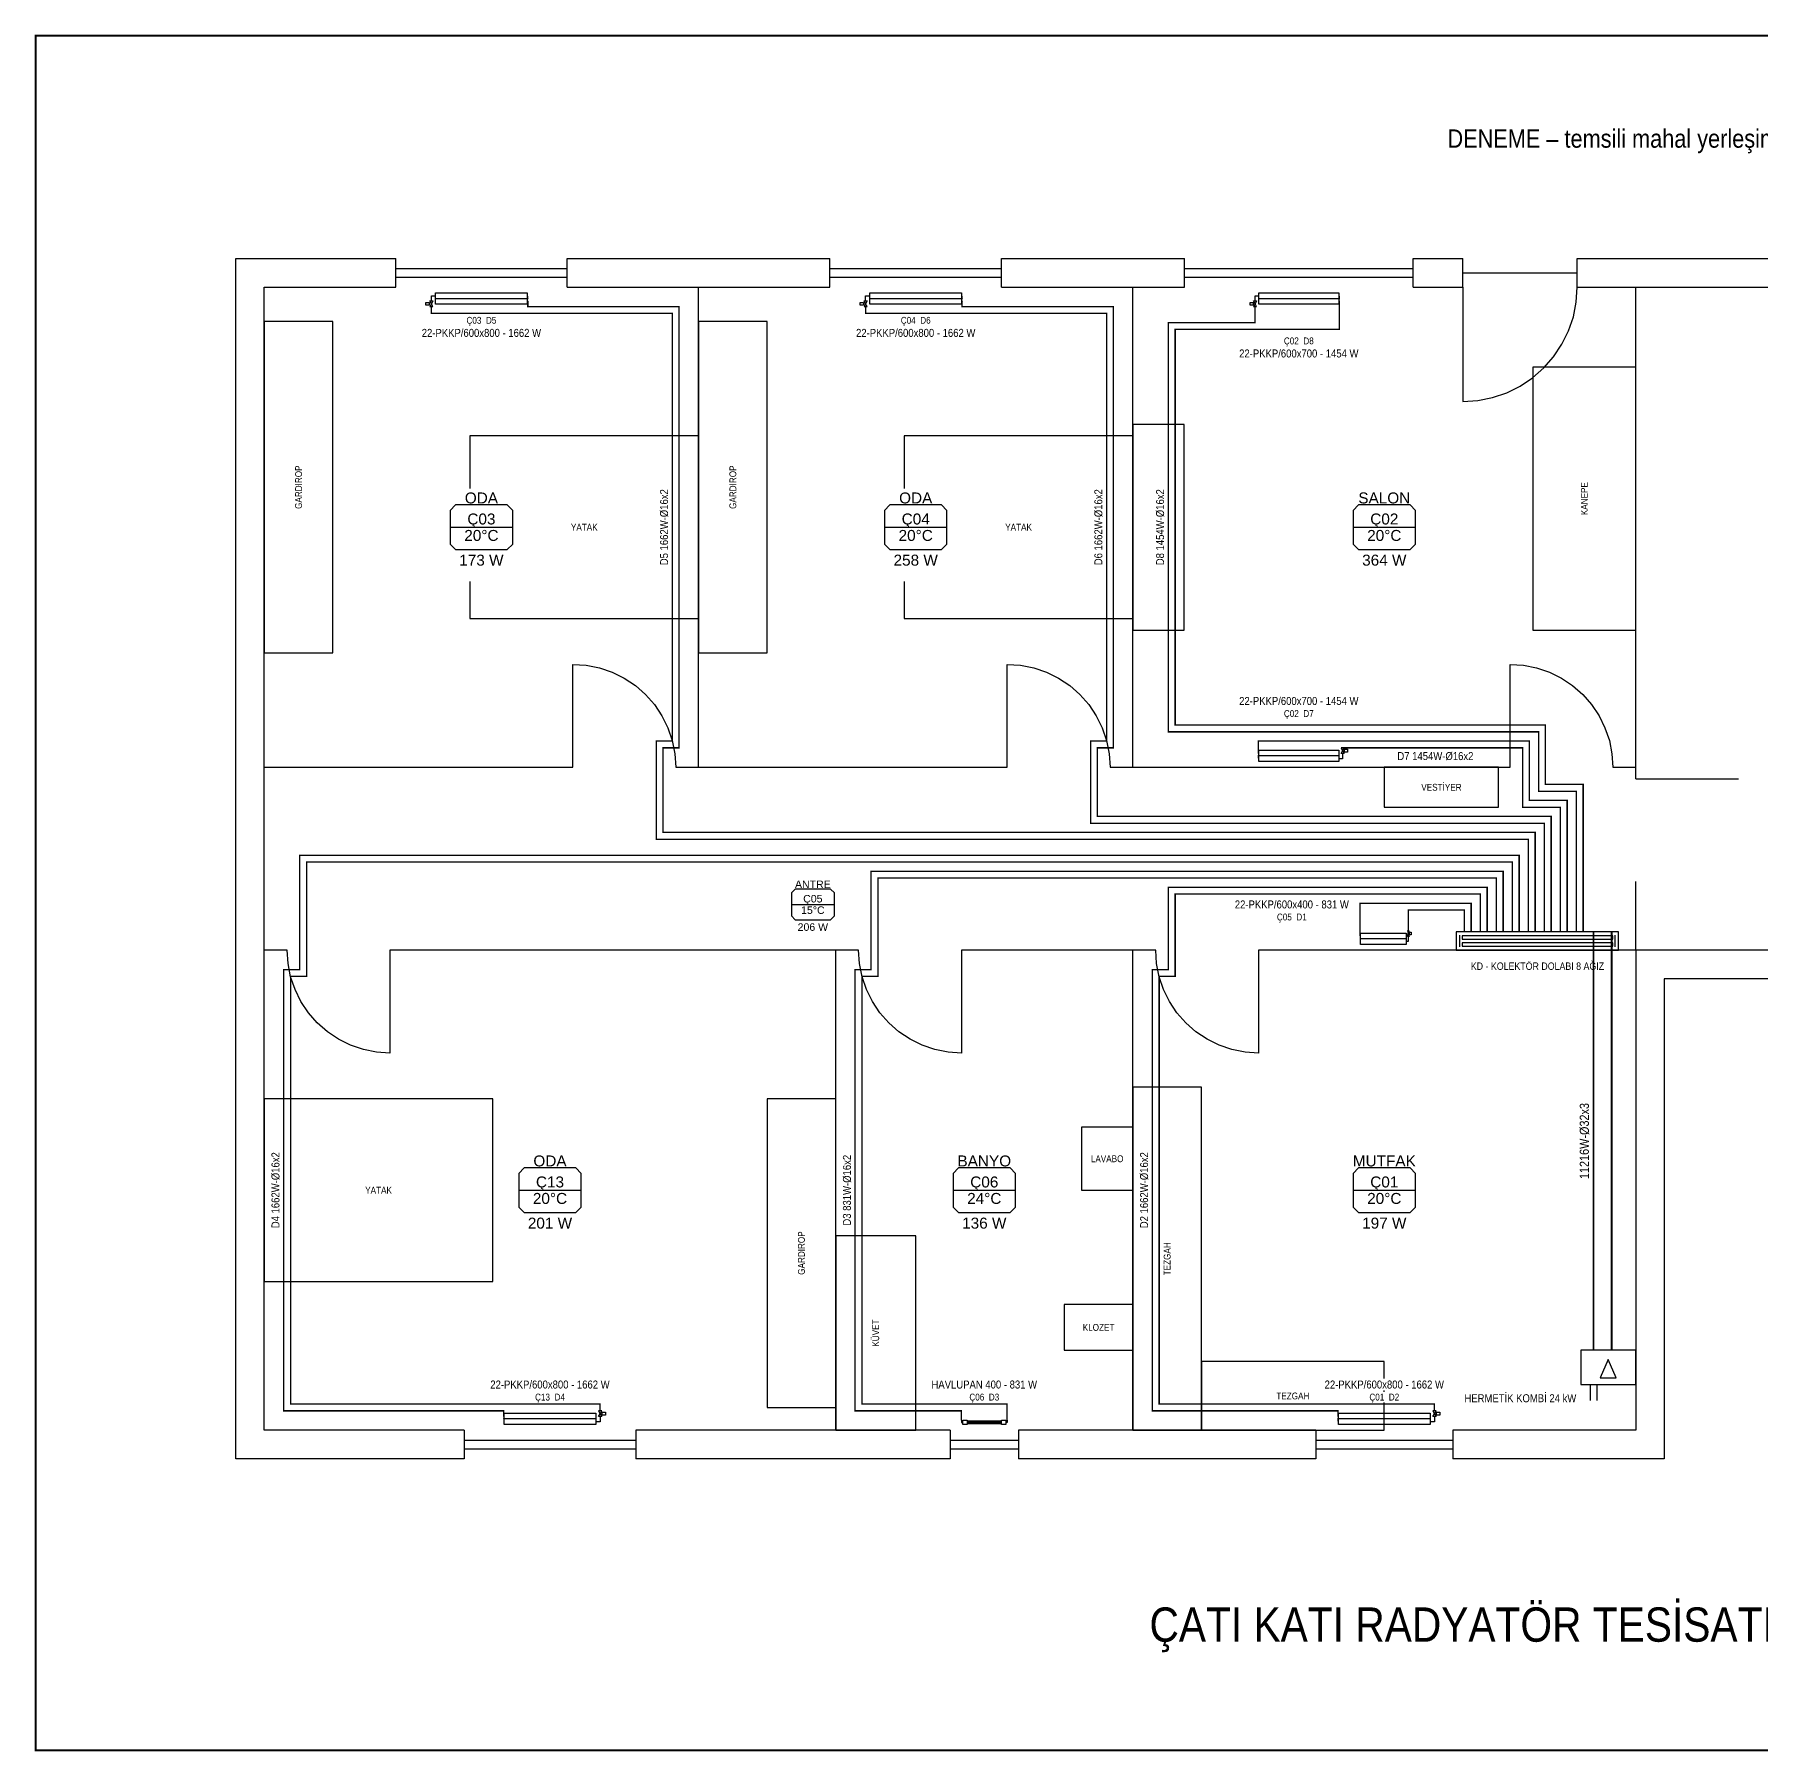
# Model space of a CAD drawing. Header units: centimetres. Extents: x -61 to 10101, y -10955 to 1521.
# Drawn here: x 6899 to 8410, y 19 to 1521 of the extents above; entities that cross this region are included whole.
import ezdxf
from ezdxf.enums import TextEntityAlignment as Align

# ---------------------------------------------------------------- set-up
doc = ezdxf.new("R2010")
doc.units = ezdxf.units.CM
doc.linetypes.add('DASHED', pattern=[1.524, 1.27, -0.254])
for name, color, linetype in [('ROTAS-BASLIK', 7, 'Continuous'), ('ROTAS-CIHAZ', 135, 'Continuous'), ('ROTAS-DENEME', 1, 'Continuous'), ('ROTAS-ISITMA-CAP', 41, 'Continuous'), ('ROTAS-ISITMA-DONUS', 30, 'DASHED'), ('ROTAS-ISITMA-GIDIS', 10, 'Continuous'), ('ROTAS-ISITMA-KOLEKTOR', 6, 'Continuous'), ('ROTAS-MAHAL', 2, 'Continuous'), ('ROTAS-MASKE', 7, 'Continuous'), ('ROTAS-MIMARI-PENCERE', 4, 'Continuous'), ('ROTAS-MIMARI-TEFRIS', 9, 'Continuous'), ('ROTAS-MIMARI-TEMSILI', 8, 'Continuous'), ('ROTAS-PAFTA', 7, 'Continuous'), ('ROTAS-RADYATOR', 2, 'Continuous')]:
    doc.layers.add(name, color=color, linetype=linetype)
doc.styles.add('ROTAS', font='arial.ttf')

# ---------------------------------------------------------------- blocks, each defined once
blk = doc.blocks.new('ROTAS-KOLEKTOR-DOLABI-8')
for p, q in [((3, 3), (3, 13)), ((139, 3), (139, 13))]:
    blk.add_line(p, q)
for points in [[(0, 0), (142, 0), (142, 16), (0, 16)], [(5, 9.5), (137, 9.5), (137, 12.5), (5, 12.5)], [(5, 3.5), (137, 3.5), (137, 6.5), (5, 6.5)]]:
    blk.add_lwpolyline(points, close=True)
blk = doc.blocks.new('ROTAS-RADYATOR-PLAN')
for points in [[(104.4, 7.3), (106.4, 7.3), (105.4, 6.2)], [(104.4, 5.1), (106.4, 5.1), (105.4, 6.2)]]:
    blk.add_hatch(color=7).paths.add_polyline_path(points)
for p, q in [((0, 7), (0, 2.5)), ((0, 2.5), (4.7, 2.5)), ((4.7, 5), (104.7, 5)), ((105.4, 3), (104.7, 3)), ((105.4, 5.1), (105.4, 3))]:
    blk.add_line(p, q)
for points in [[(-6, 8.3), (-2.5, 8.3), (-2.5, 10.7), (-6, 10.7)], [(-1.8, 12), (1.8, 12), (0, 9.5)], [(-1.8, 7), (1.8, 7), (0, 9.5)], [(4.7, 0), (104.7, 0), (104.7, 10), (4.7, 10)]]:
    blk.add_lwpolyline(points, close=True)
blk = doc.blocks.new('ROTAS-HAVLUPAN-PLAN')
for p, q in [((-4, 3), (-4, 1.5)), ((-4, 1.5), (-3, 1.5)), ((0, 2.4), (24, 2.4)), ((0, 1.5), (24, 1.5)), ((0, 0.6), (24, 0.6)), ((28, 1.5), (27, 1.5)), ((28, 3), (28, 1.5))]:
    blk.add_line(p, q)
for points in [[(-3, 0), (0, 0), (0, 3), (-3, 3)], [(24, 0), (27, 0), (27, 3), (24, 3)]]:
    blk.add_lwpolyline(points, close=True)
blk = doc.blocks.new('ROTAS-KOMBI-PLAN')
for p, q in [((8, 0), (8, -14)), ((14, 0), (14, -14))]:
    blk.add_line(p, q)
for points in [[(0, 0), (48, 0), (48, 30), (0, 30)], [(17, 6), (31, 6), (24, 22)]]:
    blk.add_lwpolyline(points, close=True)
blk = doc.blocks.new('ROTAS-MAHAL-ETIKET')
blk.add_line((-34.2, 0), (34.2, 0))
blk.add_lwpolyline([(-34.2, 18.4), (-34.2, -18.4), (-28.2, -24.4), (28.2, -24.4), (34.2, -18.4), (34.2, 18.4), (28.2, 24.4), (-28.2, 24.4)], close=True)
at = {"style": 'ROTAS'}
for tag, p in [('MAHAL_001', (0, 32)), ('NO_001', (0, 9)), ('DERECE_001', (0, -9)), ('ISIKAYBI_001', (0, -36)), ('ALAN', (0, -52))]:
    blk.add_attdef(tag, text='', height=12, dxfattribs=at).set_placement(p, align=Align.MIDDLE_CENTER)

msp = doc.modelspace()

# ---------------------------------------------------------------- linework, layer by layer
at = {"layer": 'ROTAS-ISITMA-DONUS', "ltscale": 0.4}
for points, const_width in [([(8212, 736), (8212, 823), (7449, 823), (7449, 897), (7463, 897), (7463, 1283), (7330.6, 1283), (7330.6, 1287.7)], 1.2), ([(8226, 736), (8226, 837), (7829, 837), (7829, 897), (7843, 897), (7843, 1283), (7710.6, 1283), (7710.6, 1287.7)], 1.2), ([(8254, 736), (8254, 865), (8221, 865), (8221, 917), (7897, 917), (7897, 1263), (8040.7, 1263), (8040.7, 1287.7)], 1.2), ([(8240, 736), (8240, 851), (8207, 851), (8207, 903), (7969.7, 903), (7969.7, 892.3)], 1.2), ([(8198, 736), (8198, 803), (7131, 803), (7131, 703), (7117, 703), (7117, 317), (7309.4, 317), (7309.4, 312.3)], 1.2), ([(8184, 736), (8184, 789), (7631, 789), (7631, 703), (7617, 703), (7617, 317), (7710, 317), (7710, 308.8)], 1.2), ([(8170, 736), (8170, 775), (7891, 775), (7891, 703), (7877, 703), (7877, 317), (8039.4, 317), (8039.4, 312.3)], 1.2), ([(8156, 736), (8156, 761), (8058.8, 761), (8058.8, 732.3)], 1.2), ([(8279, 370), (8279, 736)], 1.6)]:
    msp.add_lwpolyline(points, dxfattribs=dict(at, const_width=const_width))
at = {"layer": 'ROTAS-ISITMA-GIDIS'}
for points, const_width in [([(8206, 736), (8206, 817), (7443, 817), (7443, 903), (7457, 903), (7457, 1277), (7246.2, 1277), (7246.2, 1283)], 1.2), ([(8220, 736), (8220, 831), (7823, 831), (7823, 903), (7837, 903), (7837, 1277), (7626.2, 1277), (7626.2, 1283)], 1.2), ([(8248, 736), (8248, 859), (8215, 859), (8215, 911), (7891, 911), (7891, 1269), (7966.9, 1269), (7966.9, 1283)], 1.2), ([(8234, 736), (8234, 845), (8201, 845), (8201, 897), (8043.5, 897), (8043.5, 897)], 1.2), ([(8192, 736), (8192, 797), (7137, 797), (7137, 697), (7123, 697), (7123, 323), (7393.8, 323), (7393.8, 317)], 1.2), ([(8178, 736), (8178, 783), (7637, 783), (7637, 697), (7623, 697), (7623, 323), (7750, 323), (7750, 308.8)], 1.2), ([(8164, 736), (8164, 769), (7897, 769), (7897, 697), (7883, 697), (7883, 323), (8123.8, 323), (8123.8, 317)], 1.2), ([(8150, 736), (8150, 755), (8101, 755), (8101, 737)], 1.2), ([(8263, 370), (8263, 736)], 1.6)]:
    msp.add_lwpolyline(points, dxfattribs=dict(at, const_width=const_width))
at = {"layer": 'ROTAS-MIMARI-PENCERE'}
for points in [[(7215, 1300), (7215, 1325)], [(7215, 1316.2), (7365, 1316.2)], [(7365, 1300), (7365, 1325)], [(7595, 1300), (7595, 1325)], [(7595, 1316.2), (7745, 1316.2)], [(7745, 1300), (7745, 1325)], [(7905.2, 1300), (7905.2, 1325)], [(7905.2, 1316.2), (8105.2, 1316.2)], [(8105.2, 1300), (8105.2, 1325)], [(8148.8, 1300), (8148.8, 1325)], [(8248.8, 1300), (8248.8, 1325)], [(7215, 1308.8), (7365, 1308.8)], [(7595, 1308.8), (7745, 1308.8)], [(7905.2, 1308.8), (8105.2, 1308.8)], [(8148.8, 1312.5), (8248.8, 1312.5)], [(7275, 300), (7275, 275)], [(7275, 291.2), (7425, 291.2)], [(7425, 300), (7425, 275)], [(7700, 300), (7700, 275)], [(7700, 291.2), (7760, 291.2)], [(7760, 300), (7760, 275)], [(8020, 300), (8020, 275)], [(8020, 291.2), (8140, 291.2)], [(8140, 300), (8140, 275)], [(7275, 283.8), (7425, 283.8)], [(7700, 283.8), (7760, 283.8)], [(8020, 283.8), (8140, 283.8)]]:
    msp.add_lwpolyline(points, dxfattribs=at)
at = {"layer": 'ROTAS-MIMARI-TEFRIS'}
for points in [[(7100, 980), (7160, 980), (7160, 1270), (7100, 1270)], [(7480, 980), (7540, 980), (7540, 1270), (7480, 1270)], [(8210, 1000), (8300, 1000), (8300, 1230), (8210, 1230)], [(7860, 1000), (7905, 1000), (7905, 1180), (7860, 1180)], [(7280, 1010), (7480, 1010), (7480, 1170), (7280, 1170)], [(7660, 1010), (7860, 1010), (7860, 1170), (7660, 1170)], [(8080, 845), (8180, 845), (8180, 880), (8080, 880)], [(7100, 430), (7300, 430), (7300, 590), (7100, 590)], [(7540, 320), (7600, 320), (7600, 590), (7540, 590)], [(7860, 300), (7920, 300), (7920, 600), (7860, 600)], [(7815, 510), (7860, 510), (7860, 565), (7815, 565)], [(7600, 300), (7670, 300), (7670, 470), (7600, 470)], [(7800, 370), (7860, 370), (7860, 410), (7800, 410)], [(7920, 300), (8080, 300), (8080, 360), (7920, 360)]]:
    msp.add_lwpolyline(points, close=True, dxfattribs=at)
at = {"layer": 'ROTAS-MIMARI-TEMSILI'}
for points in [[(7275, 275), (7075, 275), (7075, 1325), (7215, 1325)], [(7365, 1325), (7595, 1325)], [(7745, 1325), (7905.2, 1325)], [(8105.2, 1325), (8148.8, 1325)], [(8248.8, 1325), (8751.2, 1325)], [(7100, 880), (7100, 1300)], [(7100, 1300), (7215, 1300)], [(7365, 1300), (7480, 1300)], [(7480, 1300), (7595, 1300)], [(7480, 880), (7480, 1300)], [(7745, 1300), (7860, 1300)], [(7860, 1300), (7905.2, 1300)], [(7860, 880), (7860, 1300)], [(8105.2, 1300), (8148.8, 1300)], [(8148.8, 1300), (8148.8, 1200)], [(8148.8, 1200), (8161.9, 1200.9), (8174.7, 1203.4), (8187.1, 1207.6), (8198.8, 1213.4), (8209.7, 1220.7), (8219.5, 1229.3), (8228.1, 1239.1), (8235.4, 1250), (8241.2, 1261.7), (8245.4, 1274.1), (8247.9, 1286.9), (8248.8, 1300)], [(8248.8, 1300), (8300, 1300)], [(8300, 1300), (8700, 1300)], [(8300, 880), (8300, 1300)], [(7370, 880), (7370, 970)], [(7370, 970), (7381.7, 969.2), (7393.3, 966.9), (7404.4, 963.1), (7415, 957.9), (7424.8, 951.4), (7433.6, 943.6), (7441.4, 934.8), (7447.9, 925), (7453.1, 914.4), (7456.9, 903.3), (7459.2, 891.7), (7460, 880)], [(7750, 880), (7750, 970)], [(7750, 970), (7761.7, 969.2), (7773.3, 966.9), (7784.4, 963.1), (7795, 957.9), (7804.8, 951.4), (7813.6, 943.6), (7821.4, 934.8), (7827.9, 925), (7833.1, 914.4), (7836.9, 903.3), (7839.2, 891.7), (7840, 880)], [(8190, 880), (8190, 970)], [(8190, 970), (8201.7, 969.2), (8213.3, 966.9), (8224.4, 963.1), (8235, 957.9), (8244.8, 951.4), (8253.6, 943.6), (8261.4, 934.8), (8267.9, 925), (8273.1, 914.4), (8276.9, 903.3), (8279.2, 891.7), (8280, 880)], [(7100, 720), (7100, 880)], [(7100, 880), (7370, 880)], [(7460, 880), (7480, 880)], [(7480, 880), (7750, 880)], [(7840, 880), (7860, 880)], [(7860, 880), (8190, 880)], [(8280, 880), (8300, 880)], [(8300, 870), (8300, 880)], [(8300, 870), (8390, 870)], [(8300, 720), (8300, 780)], [(7100, 300), (7100, 720)], [(7120, 720), (7100, 720)], [(7210, 630), (7198.3, 630.8), (7186.7, 633.1), (7175.6, 636.9), (7165, 642.1), (7155.2, 648.6), (7146.4, 656.4), (7138.6, 665.2), (7132.1, 675), (7126.9, 685.6), (7123.1, 696.7), (7120.8, 708.3), (7120, 720)], [(7600, 720), (7210, 720)], [(7210, 720), (7210, 630)], [(7600, 300), (7600, 720)], [(7620, 720), (7600, 720)], [(7710, 630), (7698.3, 630.8), (7686.7, 633.1), (7675.6, 636.9), (7665, 642.1), (7655.2, 648.6), (7646.4, 656.4), (7638.6, 665.2), (7632.1, 675), (7626.9, 685.6), (7623.1, 696.7), (7620.8, 708.3), (7620, 720)], [(7860, 720), (7710, 720)], [(7710, 720), (7710, 630)], [(7860, 300), (7860, 720)], [(7880, 720), (7860, 720)], [(7970, 630), (7958.3, 630.8), (7946.7, 633.1), (7935.6, 636.9), (7925, 642.1), (7915.2, 648.6), (7906.4, 656.4), (7898.6, 665.2), (7892.1, 675), (7886.9, 685.6), (7883.1, 696.7), (7880.8, 708.3), (7880, 720)], [(8300, 720), (7970, 720)], [(7970, 720), (7970, 630)], [(8440, 720), (8300, 720)], [(8300, 720), (8300, 300)], [(8860, 275), (8675, 275), (8675, 695), (8325, 695), (8325, 275)], [(7275, 300), (7100, 300)], [(7600, 300), (7425, 300)], [(7700, 300), (7600, 300)], [(7860, 300), (7760, 300)], [(8020, 300), (7860, 300)], [(8300, 300), (8140, 300)], [(7700, 275), (7425, 275)], [(8020, 275), (7760, 275)], [(8325, 275), (8140, 275)]]:
    msp.add_lwpolyline(points, dxfattribs=at)

# ---------------------------------------------------------------- block references
at = {"layer": 'ROTAS-CIHAZ'}
msp.add_blockref('ROTAS-KOMBI-PLAN', (8252, 340), dxfattribs=at)
at = {"layer": 'ROTAS-ISITMA-KOLEKTOR'}
msp.add_blockref('ROTAS-KOLEKTOR-DOLABI-8', (8143, 720), dxfattribs=at)
at = {"layer": 'ROTAS-RADYATOR', "rotation": -180}
for p, xscale in [((7246.2, 1295), -0.8), ((7626.2, 1295), -0.8), ((7966.9, 1295), -0.7)]:
    msp.add_blockref('ROTAS-RADYATOR-PLAN', p, dxfattribs=dict(at, xscale=xscale))
at = {"layer": 'ROTAS-RADYATOR'}
for p, xscale in [((8043.5, 885), -0.7), ((8101, 725), -0.4), ((7393.8, 305), -0.8), ((8123.8, 305), -0.8)]:
    msp.add_blockref('ROTAS-RADYATOR-PLAN', p, dxfattribs=dict(at, xscale=xscale))
at = {"layer": 'ROTAS-RADYATOR', "xscale": -1.25, "yscale": 1.25}
msp.add_blockref('ROTAS-HAVLUPAN-PLAN', (7745, 305), dxfattribs=at)

# ---------------------------------------------------------------- texts
at = {"layer": 'ROTAS-MIMARI-TEFRIS', "color": 8, "style": 'ROTAS', "width": 0.85}
for s, p in [('GARDIROP', (7130, 1125)), ('GARDIROP', (7510, 1125)), ('KANEPE', (8255, 1115)), ('GARDIROP', (7570, 455)), ('TEZGAH', (7890, 450)), ('KÜVET', (7635, 385))]:
    msp.add_text(s, height=6, rotation=90, dxfattribs=at).set_placement(p, align=Align.MIDDLE_CENTER)
for s, p in [('YATAK', (7380, 1090)), ('YATAK', (7760, 1090)), ('VESTİYER', (8130, 862.5)), ('LAVABO', (7837.5, 537.5)), ('YATAK', (7200, 510)), ('KLOZET', (7830, 390)), ('TEZGAH', (8000, 330))]:
    msp.add_text(s, height=6, dxfattribs=at).set_placement(p, align=Align.MIDDLE_CENTER)

# ---------------------------------------------------------------- wipeouts: each hides what was drawn before it
for points in [[(8137, 1418), (8855, 1418), (8855, 1442), (8137, 1442)], [(7964.8, 107.5), (9020.2, 107.5), (9020.2, 152.5), (7964.8, 152.5)]]:
    msp.add_wipeout(points).dxf.layer = 'ROTAS-MASKE'

# ---------------------------------------------------------------- next in the draw order: texts
at = {"layer": 'ROTAS-BASLIK', "style": 'ROTAS', "width": 0.85}
msp.add_text('ÇATI KATI RADYATÖR TESİSATI PLANI (KOLEKTÖRLÜ).........ÖLÇEK: 1 / 50', height=30, dxfattribs=at).set_placement((8500, 130), align=Align.MIDDLE_CENTER)
at = {"layer": 'ROTAS-DENEME', "style": 'ROTAS', "width": 0.85}
msp.add_text('DENEME – temsili mahal yerleşimi (mimari proje yok; pencere, kapı ve tefriş temsilîdir)', height=16, dxfattribs=at).set_placement((8500, 1430), align=Align.MIDDLE_CENTER)

# ---------------------------------------------------------------- next in the draw order: wipeouts: each hides what was drawn before it
for points in [[(7243.7, 1254.8), (7332.8, 1254.8), (7332.8, 1265.2), (7243.7, 1265.2)], [(7623.7, 1254.8), (7712.8, 1254.8), (7712.8, 1265.2), (7623.7, 1265.2)], [(7958.9, 1236.8), (8048, 1236.8), (8048, 1247.2), (7958.9, 1247.2)], [(7318.8, 1042.8), (7318.8, 1123.6), (7261.2, 1123.6), (7261.2, 1042.8)], [(7698.8, 1042.8), (7698.8, 1123.6), (7641.2, 1123.6), (7641.2, 1042.8)], [(8108.8, 1042.8), (8108.8, 1123.6), (8051.2, 1123.6), (8051.2, 1042.8)], [(7455, 1061.5), (7455, 1115), (7444.5, 1115), (7444.5, 1061.5)], [(7835, 1061.5), (7835, 1115), (7824.5, 1115), (7824.5, 1061.5)], [(7889, 1061.5), (7889, 1115), (7878.5, 1115), (7878.5, 1061.5)], [(7958.9, 932.8), (8048, 932.8), (8048, 943.2), (7958.9, 943.2)], [(8096.3, 884.5), (8149.7, 884.5), (8149.7, 895), (8096.3, 895)], [(7599.8, 727.5), (7599.8, 783.1), (7560.2, 783.1), (7560.2, 727.5)], [(7954.6, 754.8), (8040.2, 754.8), (8040.2, 765.2), (7954.6, 765.2)], [(8166, 701.1), (8258.8, 701.1), (8258.8, 710.9), (8166, 710.9)], [(8261, 524.5), (8261, 577.5), (8249, 577.5), (8249, 524.5)], [(7115, 481.5), (7115, 535), (7104.5, 535), (7104.5, 481.5)], [(7378.8, 462.8), (7378.8, 543.6), (7321.2, 543.6), (7321.2, 462.8)], [(7615, 483.3), (7615, 533.2), (7604.5, 533.2), (7604.5, 483.3)], [(7758.8, 462.8), (7758.8, 543.6), (7701.2, 543.6), (7701.2, 462.8)], [(7875, 481.5), (7875, 535), (7864.5, 535), (7864.5, 481.5)], [(8108.8, 462.8), (8108.8, 543.6), (8051.2, 543.6), (8051.2, 462.8)], [(7303.7, 334.8), (7392.8, 334.8), (7392.8, 345.2), (7303.7, 345.2)], [(7690.8, 334.8), (7765.7, 334.8), (7765.7, 345.2), (7690.8, 345.2)], [(8033.7, 334.8), (8122.8, 334.8), (8122.8, 345.2), (8033.7, 345.2)], [(8171.3, 322.8), (8246.2, 322.8), (8246.2, 333.2), (8171.3, 333.2)]]:
    msp.add_wipeout(points).dxf.layer = 'ROTAS-MASKE'

# ---------------------------------------------------------------- next in the draw order: block references
at = {"layer": 'ROTAS-MAHAL'}
ref = msp.add_blockref('ROTAS-MAHAL-ETIKET', (7290, 1090), dxfattribs=dict(at, xscale=0.8, yscale=0.8))
ref.add_attrib('MAHAL_001', 'ODA', dxfattribs={"height": 9.6, "style": 'ROTAS'}).set_placement((7290, 1115.6), align=Align.MIDDLE_CENTER)
ref.add_attrib('NO_001', 'Ç03', dxfattribs={"height": 9.6, "style": 'ROTAS'}).set_placement((7290, 1097.2), align=Align.MIDDLE_CENTER)
ref.add_attrib('DERECE_001', '20°C', dxfattribs={"height": 9.6, "style": 'ROTAS'}).set_placement((7290, 1082.8), align=Align.MIDDLE_CENTER)
ref.add_attrib('ISIKAYBI_001', '173 W', dxfattribs={"height": 9.6, "style": 'ROTAS'}).set_placement((7290, 1061.2), align=Align.MIDDLE_CENTER)
ref = msp.add_blockref('ROTAS-MAHAL-ETIKET', (7670, 1090), dxfattribs=dict(at, xscale=0.8, yscale=0.8))
ref.add_attrib('MAHAL_001', 'ODA', dxfattribs={"height": 9.6, "style": 'ROTAS'}).set_placement((7670, 1115.6), align=Align.MIDDLE_CENTER)
ref.add_attrib('NO_001', 'Ç04', dxfattribs={"height": 9.6, "style": 'ROTAS'}).set_placement((7670, 1097.2), align=Align.MIDDLE_CENTER)
ref.add_attrib('DERECE_001', '20°C', dxfattribs={"height": 9.6, "style": 'ROTAS'}).set_placement((7670, 1082.8), align=Align.MIDDLE_CENTER)
ref.add_attrib('ISIKAYBI_001', '258 W', dxfattribs={"height": 9.6, "style": 'ROTAS'}).set_placement((7670, 1061.2), align=Align.MIDDLE_CENTER)
ref = msp.add_blockref('ROTAS-MAHAL-ETIKET', (8080, 1090), dxfattribs=dict(at, xscale=0.8, yscale=0.8))
ref.add_attrib('MAHAL_001', 'SALON', dxfattribs={"height": 9.6, "style": 'ROTAS'}).set_placement((8080, 1115.6), align=Align.MIDDLE_CENTER)
ref.add_attrib('NO_001', 'Ç02', dxfattribs={"height": 9.6, "style": 'ROTAS'}).set_placement((8080, 1097.2), align=Align.MIDDLE_CENTER)
ref.add_attrib('DERECE_001', '20°C', dxfattribs={"height": 9.6, "style": 'ROTAS'}).set_placement((8080, 1082.8), align=Align.MIDDLE_CENTER)
ref.add_attrib('ISIKAYBI_001', '364 W', dxfattribs={"height": 9.6, "style": 'ROTAS'}).set_placement((8080, 1061.2), align=Align.MIDDLE_CENTER)
ref = msp.add_blockref('ROTAS-MAHAL-ETIKET', (7580, 760), dxfattribs=dict(at, xscale=0.55, yscale=0.55))
ref.add_attrib('MAHAL_001', 'ANTRE', dxfattribs={"height": 6.6, "style": 'ROTAS'}).set_placement((7580, 777.6), align=Align.MIDDLE_CENTER)
ref.add_attrib('NO_001', 'Ç05', dxfattribs={"height": 6.6, "style": 'ROTAS'}).set_placement((7580, 765), align=Align.MIDDLE_CENTER)
ref.add_attrib('DERECE_001', '15°C', dxfattribs={"height": 6.6, "style": 'ROTAS'}).set_placement((7580, 755), align=Align.MIDDLE_CENTER)
ref.add_attrib('ISIKAYBI_001', '206 W', dxfattribs={"height": 6.6, "style": 'ROTAS'}).set_placement((7580, 740.2), align=Align.MIDDLE_CENTER)
ref = msp.add_blockref('ROTAS-MAHAL-ETIKET', (7350, 510), dxfattribs=dict(at, xscale=0.8, yscale=0.8))
ref.add_attrib('MAHAL_001', 'ODA', dxfattribs={"height": 9.6, "style": 'ROTAS'}).set_placement((7350, 535.6), align=Align.MIDDLE_CENTER)
ref.add_attrib('NO_001', 'Ç13', dxfattribs={"height": 9.6, "style": 'ROTAS'}).set_placement((7350, 517.2), align=Align.MIDDLE_CENTER)
ref.add_attrib('DERECE_001', '20°C', dxfattribs={"height": 9.6, "style": 'ROTAS'}).set_placement((7350, 502.8), align=Align.MIDDLE_CENTER)
ref.add_attrib('ISIKAYBI_001', '201 W', dxfattribs={"height": 9.6, "style": 'ROTAS'}).set_placement((7350, 481.2), align=Align.MIDDLE_CENTER)
ref = msp.add_blockref('ROTAS-MAHAL-ETIKET', (7730, 510), dxfattribs=dict(at, xscale=0.8, yscale=0.8))
ref.add_attrib('MAHAL_001', 'BANYO', dxfattribs={"height": 9.6, "style": 'ROTAS'}).set_placement((7730, 535.6), align=Align.MIDDLE_CENTER)
ref.add_attrib('NO_001', 'Ç06', dxfattribs={"height": 9.6, "style": 'ROTAS'}).set_placement((7730, 517.2), align=Align.MIDDLE_CENTER)
ref.add_attrib('DERECE_001', '24°C', dxfattribs={"height": 9.6, "style": 'ROTAS'}).set_placement((7730, 502.8), align=Align.MIDDLE_CENTER)
ref.add_attrib('ISIKAYBI_001', '136 W', dxfattribs={"height": 9.6, "style": 'ROTAS'}).set_placement((7730, 481.2), align=Align.MIDDLE_CENTER)
ref = msp.add_blockref('ROTAS-MAHAL-ETIKET', (8080, 510), dxfattribs=dict(at, xscale=0.8, yscale=0.8))
ref.add_attrib('MAHAL_001', 'MUTFAK', dxfattribs={"height": 9.6, "style": 'ROTAS'}).set_placement((8080, 535.6), align=Align.MIDDLE_CENTER)
ref.add_attrib('NO_001', 'Ç01', dxfattribs={"height": 9.6, "style": 'ROTAS'}).set_placement((8080, 517.2), align=Align.MIDDLE_CENTER)
ref.add_attrib('DERECE_001', '20°C', dxfattribs={"height": 9.6, "style": 'ROTAS'}).set_placement((8080, 502.8), align=Align.MIDDLE_CENTER)
ref.add_attrib('ISIKAYBI_001', '197 W', dxfattribs={"height": 9.6, "style": 'ROTAS'}).set_placement((8080, 481.2), align=Align.MIDDLE_CENTER)

# ---------------------------------------------------------------- next in the draw order: texts
at = {"layer": 'ROTAS-CIHAZ', "style": 'ROTAS', "width": 0.85}
msp.add_text('HERMETİK KOMBİ 24 kW', height=7, dxfattribs=at).set_placement((8248, 328), align=Align.MIDDLE_RIGHT)
at = {"layer": 'ROTAS-ISITMA-CAP', "style": 'ROTAS', "width": 0.85}
for s, height, p in [('D5 1662W-Ø16x2', 7, (7449.8, 1090)), ('D6 1662W-Ø16x2', 7, (7829.8, 1090)), ('D8 1454W-Ø16x2', 7, (7883.8, 1090)), ('11216W-Ø32x3', 8, (8255, 553)), ('D4 1662W-Ø16x2', 7, (7109.8, 510)), ('D3 831W-Ø16x2', 7, (7609.8, 510)), ('D2 1662W-Ø16x2', 7, (7869.8, 510))]:
    msp.add_text(s, height=height, rotation=90, dxfattribs=at).set_placement(p, align=Align.MIDDLE_CENTER)
msp.add_text('D7 1454W-Ø16x2', height=7, dxfattribs=at).set_placement((8124.7, 889.8), align=Align.MIDDLE_CENTER)
at = {"layer": 'ROTAS-ISITMA-KOLEKTOR', "style": 'ROTAS', "width": 0.85}
msp.add_text('KD - KOLEKTÖR DOLABI 8 AĞIZ', height=6.5, dxfattribs=at).set_placement((8214, 706), align=Align.MIDDLE_CENTER)
at = {"layer": 'ROTAS-RADYATOR', "style": 'ROTAS', "width": 0.85}
for s, p in [('22-PKKP/600x800 - 1662 W', (7290, 1260)), ('22-PKKP/600x800 - 1662 W', (7670, 1260)), ('22-PKKP/600x700 - 1454 W', (8005.2, 1242)), ('22-PKKP/600x700 - 1454 W', (8005.2, 938)), ('22-PKKP/600x400 - 831 W', (7999.1, 760)), ('22-PKKP/600x800 - 1662 W', (7350, 340)), ('HAVLUPAN 400 - 831 W', (7730, 340)), ('22-PKKP/600x800 - 1662 W', (8080, 340))]:
    msp.add_text(s, height=7, dxfattribs=at).set_placement(p, align=Align.MIDDLE_CENTER)

# ---------------------------------------------------------------- next in the draw order: wipeouts: each hides what was drawn before it
for points in [[(7276.3, 1266.5), (7300.7, 1266.5), (7300.7, 1275.5), (7276.3, 1275.5)], [(7656.3, 1266.5), (7680.7, 1266.5), (7680.7, 1275.5), (7656.3, 1275.5)], [(7991.5, 1248.5), (8015.9, 1248.5), (8015.9, 1257.5), (7991.5, 1257.5)], [(7991.5, 922.5), (8015.9, 922.5), (8015.9, 931.5), (7991.5, 931.5)], [(7985.4, 744.5), (8009.8, 744.5), (8009.8, 753.5), (7985.4, 753.5)], [(7336.3, 324.5), (7360.7, 324.5), (7360.7, 333.5), (7336.3, 333.5)], [(7716.3, 324.5), (7740.7, 324.5), (7740.7, 333.5), (7716.3, 333.5)], [(8066.3, 324.5), (8090.7, 324.5), (8090.7, 333.5), (8066.3, 333.5)]]:
    msp.add_wipeout(points).dxf.layer = 'ROTAS-MASKE'

# ---------------------------------------------------------------- next in the draw order: linework, layer by layer
at = {"layer": 'ROTAS-PAFTA', "const_width": 2}
msp.add_lwpolyline([(6900, 20), (10100, 20), (10100, 1520), (6900, 1520)], close=True, dxfattribs=at)

# ---------------------------------------------------------------- next in the draw order: texts
at = {"layer": 'ROTAS-RADYATOR', "style": 'ROTAS', "width": 0.85}
for s, p in [('Ç03  D5', (7290, 1271)), ('Ç04  D6', (7670, 1271)), ('Ç02  D8', (8005.2, 1253)), ('Ç02  D7', (8005.2, 927)), ('Ç05  D1', (7999.1, 749)), ('Ç13  D4', (7350, 329)), ('Ç06  D3', (7730, 329)), ('Ç01  D2', (8080, 329))]:
    msp.add_text(s, height=6, dxfattribs=at).set_placement(p, align=Align.MIDDLE_CENTER)

doc.saveas('drawing.dxf')
